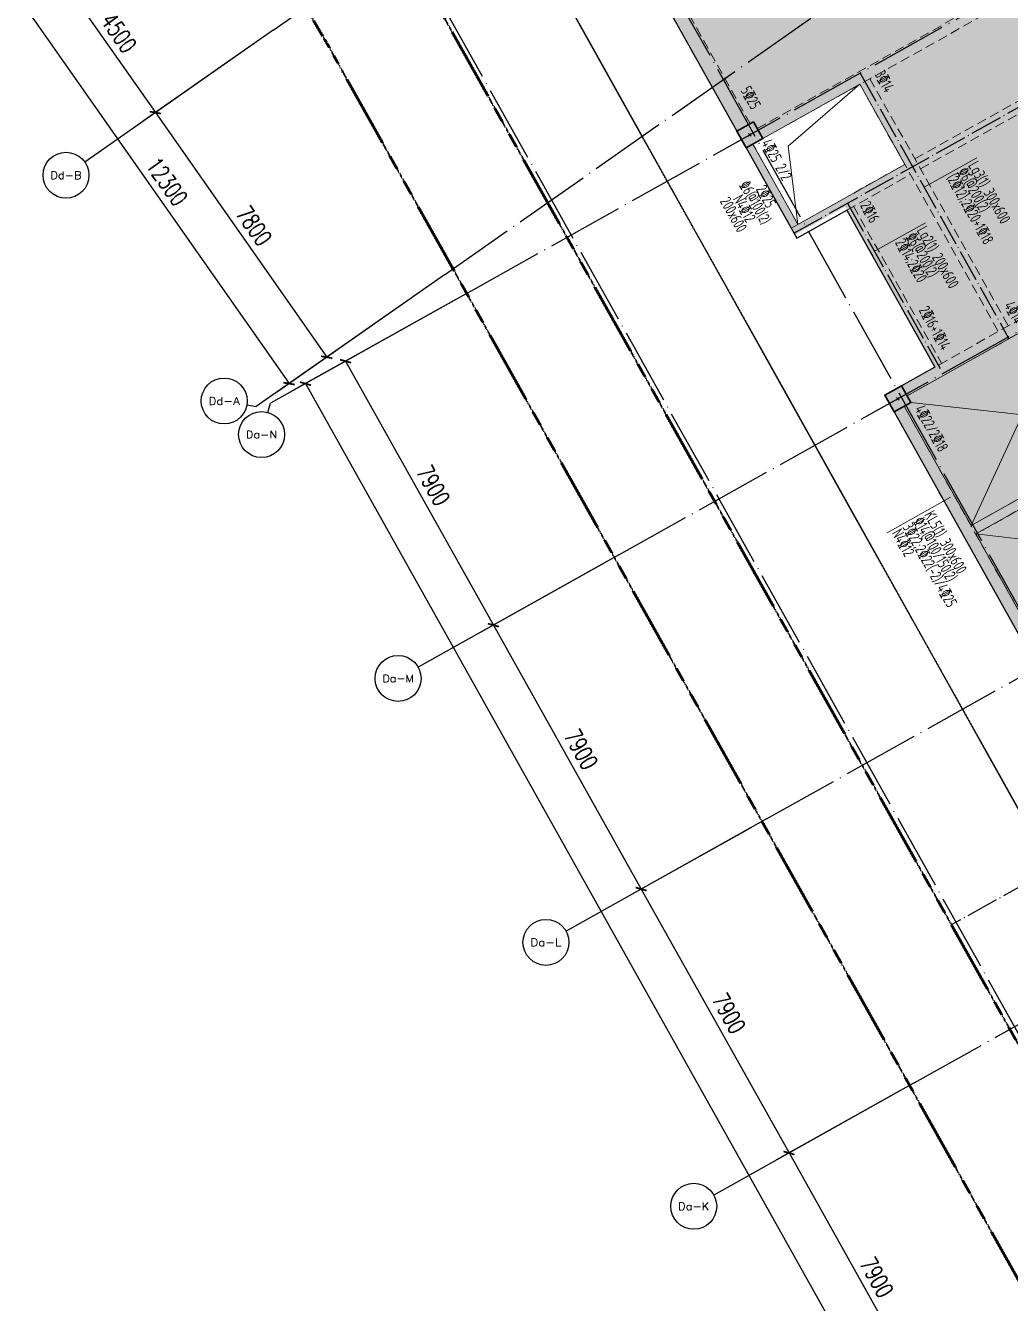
# Model space of a CAD drawing. Header units: millimetres. Extents: x 1089227 to 13101469, y 618865 to 10240562.
# Drawn here: x 3676244 to 3701960, y 4796179 to 4829554 of the extents above; entities that cross this region are included whole.
import ezdxf
from ezdxf.enums import TextEntityAlignment as Align

# ---------------------------------------------------------------- set-up
doc = ezdxf.new("R2010")
doc.units = ezdxf.units.MM
doc.header["$LTSCALE"] = 1000
doc.header["$PDMODE"] = 3
doc.header["$PDSIZE"] = 200
for name, pattern in [('A09-G-CTRL-用地红线+建筑退线_设计区$0$A02-G-MAIN-用地红线+退线_设计区$0$Redline1', [20, 10, -2, 2, -2, 2, -2]), ('A09-G-CTRL-用地红线+建筑退线_设计区$0$Controlline1', [12.8, 8, -1.6, 1.6, -1.6]), ('DOTE', [2.42, 2, -0.2, 0.02, -0.2]), ('GB_DASHDOT3', [1.0675, 0.84, -0.105, 0.0175, -0.105]), ('HIDDEN', [0.375, 0.25, -0.125])]:
    doc.linetypes.add(name, pattern=pattern)
doc.layers.get('0').update_dxf_attribs({"linetype": 'CONTINUOUS'})
doc.layers.get('Defpoints').update_dxf_attribs({"linetype": 'CONTINUOUS'})
for name, color, linetype, lineweight in [('A09-G-CTRL-用地红线+建筑退线_设计区$0$Z-REDL(用地红线)', 10, 'CONTINUOUS', 60), ('A09-G-CTRL-用地红线+建筑退线_设计区$0$Z-REDL-CTRL(建筑控制线)', 40, 'CONTINUOUS', 35), ('S-BEAM-DASH', 4, 'HIDDEN', 0), ('S-COLU', 30, 'CONTINUOUS', 0), ('S-HOLE', 11, 'CONTINUOUS', 0), ('S-SLAB-HATCH', 73, 'CONTINUOUS', 0), ('梁原位标注', 7, 'CONTINUOUS', 18), ('梁名称编号', 2, 'CONTINUOUS', 18), ('梁标注引线', 2, 'CONTINUOUS', 18), ('梁集中标注', 2, 'CONTINUOUS', 18)]:
    doc.layers.add(name, color=color, linetype=linetype, lineweight=lineweight)
for name, color, linetype in [('AXIS', 3, 'CONTINUOUS'), ('AXIS_TEXT', 7, 'CONTINUOUS'), ('C-H', 8, 'CONTINUOUS'), ('DOTE', 1, 'DOTE'), ('S-GRID-DE', 11, 'GB_DASHDOT3'), ('单形心', 4, 'CONTINUOUS'), ('辅助', 7, 'CONTINUOUS'), ('降板范围', 7, 'CONTINUOUS')]:
    doc.layers.add(name, color=color, linetype=linetype)
doc.styles.add('_TCH_AXIS', font='COMPLEX', dxfattribs={"bigfont": 'AllInOneBig.shx'})
doc.styles.add('_TCH_DIM_T3', font='SIMPLEX', dxfattribs={"width": 0.705882, "bigfont": 'AllInOneBig.shx'})
doc.styles.add('COMPLEX', font='COMPLEX', dxfattribs={"bigfont": 'AllInOneBig.shx'})
doc.styles.add('Style 1', font='yjkeng.shx', dxfattribs={"width": 0.7, "height": 300, "bigfont": 'yjkchn.shx'})
doc.dimstyles.new('_TCH_ARCH&&150', dxfattribs={"dimtxt": 446.25, "dimasz": 150, "dimexe": 375, "dimexo": 450, "dimgap": 189.375, "dimtad": 1, "dimdec": 0, "dimzin": 0, "dimdsep": 46, "dimtxsty": '_TCH_DIM_T3', "dimblk": 'ARCHTICK', "dimcen": 0.09, "dimclrt": 7, "dimazin": 2, "dimtfac": 1, "dimtdec": 0, "dimtix": 1, "dimtmove": 2, "dimatfit": 3, "dimfxl": 0, "dimtolj": 1, "dimtzin": 0, "dimarcsym": 0})
doc.dimstyles.new('_TCH_ARCH-100', dxfattribs={"dimscale": 100, "dimtxt": 2.975, "dimasz": 1, "dimexe": 2.5, "dimexo": 3, "dimgap": 1, "dimtad": 1, "dimdec": 0, "dimzin": 0, "dimdsep": 46, "dimtxsty": '_TCH_DIM_T3', "dimblk": 'ARCHTICK', "dimcen": 0.09, "dimclrt": 7, "dimazin": 2, "dimtfac": 1, "dimtdec": 0, "dimtix": 1, "dimtmove": 2, "dimatfit": 3, "dimfxl": 0, "dimtolj": 1, "dimtzin": 0, "dimarcsym": 0})

# ---------------------------------------------------------------- blocks, each defined once
blk = doc.blocks.new('0323最综用地红线')
at = {"layer": 'A09-G-CTRL-用地红线+建筑退线_设计区$0$Z-REDL(用地红线)', "color": 1, "linetype": 'A09-G-CTRL-用地红线+建筑退线_设计区$0$A02-G-MAIN-用地红线+退线_设计区$0$Redline1', "ltscale": 0.0005}
for points in [[(8138696, 3502107), (8115930, 3542824), (8115518, 3543566), (8115083, 3544303), (8114192, 3545772), (8113134, 3547397), (8112184, 3548757), (8111024, 3550345), (8109764, 3551947), (8108980, 3552895), (8108279, 3553719), (8107449, 3554647), (8106876, 3555285), (8107102, 3555445), (8142901, 3580643), (8156927, 3591183), (8157094, 3591770), (8196348, 3620115), (8200699, 3623266), (8228263, 3643169)], [(8140691, 3504687), (8118551, 3544286), (8118121, 3545058), (8117658, 3545843), (8116732, 3547370), (8115621, 3549075), (8114626, 3550500), (8113415, 3552157), (8112100, 3553830), (8111334, 3554756), (8144666, 3578217), (8159537, 3589391), (8159695, 3589947), (8198106, 3617684), (8202457, 3620835), (8229924, 3640668)]]:
    blk.add_lwpolyline(points, dxfattribs=at)
at = {"layer": 'A09-G-CTRL-用地红线+建筑退线_设计区$0$Z-REDL-CTRL(建筑控制线)', "linetype": 'A09-G-CTRL-用地红线+建筑退线_设计区$0$Controlline1', "ltscale": 0.0005, "flags": 128}
blk.add_lwpolyline([(8299567, 3686108), (8326626, 3675265), (8336400, 3687495), (8338983, 3690878), (8341712, 3688883), (8341724, 3688834), (8348492, 3681996), (8336495, 3657264), (8335815, 3655857), (8334921, 3653765), (8334408, 3652495), (8333554, 3650188), (8332762, 3647815), (8332296, 3646270), (8331866, 3644682), (8331460, 3643007), (8331063, 3641145), (8330737, 3639422), (8330293, 3636480), (8330017, 3634043), (8329761, 3630317), (8329732, 3627942), (8329763, 3625708), (8329928, 3622644), (8330113, 3620704), (8330325, 3618642), (8330653, 3615645), (8331572, 3606971), (8333151, 3600656), (8334420, 3595620), (8335099, 3592902), (8332162, 3588340), (8329462, 3587873), (8325135, 3587049), (8322510, 3586515), (8319525, 3585891), (8317926, 3585544), (8316578, 3585249), (8315535, 3585011), (8313300, 3584499), (8310791, 3583894), (8309251, 3583537), (8305740, 3582637), (8303918, 3582156), (8302104, 3581668), (8299703, 3581012), (8297227, 3580315), (8295056, 3579682), (8292998, 3579074), (8290643, 3578358), (8288572, 3577710), (8287591, 3577398), (8286161, 3576940), (8284503, 3576401), (8282624, 3575767), (8281086, 3575247), (8278146, 3574222), (8273894, 3572680), (8272471, 3572149), (8271089, 3571640), (8267888, 3570407), (8264331, 3569000), (8260702, 3567515), (8258549, 3566609), (8254947, 3565066), (8252185, 3563832), (8250834, 3563232), (8249176, 3562470), (8247994, 3561930), (8245505, 3560754), (8242980, 3559544), (8239801, 3558013), (8237959, 3557076), (8235838, 3555996), (8233384, 3554698), (8228450, 3552051), (8226178, 3550787), (8222141, 3548504), (8215629, 3544667), (8213710, 3543497), (8193657, 3531175), (8180322, 3522990), (8166408, 3514440), (8156991, 3508658), (8151138, 3505062), (8142685, 3507267), (8121171, 3545747), (8120724, 3546549), (8120233, 3547383), (8119272, 3548967), (8118108, 3550752), (8117067, 3552244), (8115806, 3553970), (8115672, 3554140), (8146431, 3575790), (8162146, 3587599), (8162295, 3588125), (8199863, 3615253), (8204215, 3618404), (8231584, 3638167), (8260590, 3655826), (8295376, 3680010)], close=True, dxfattribs=at)
blk = doc.blocks.new('_ArchTick')
at = {"color": 0, "linetype": 'ByBlock', "const_width": 0.3}
blk.add_lwpolyline([(-0.71, -0.71), (0.71, 0.71)], dxfattribs=at)
blk = doc.blocks.new('*D45')
at = {"layer": 'AXIS', "color": 0, "lineweight": -2, "transparency": 16777216}
for p, q in [((-1568, 35500), (-4818, 35500)), ((-4568, -1000), (-4568, 35500)), ((-1568, -1000), (-4818, -1000))]:
    blk.add_line(p, q, dxfattribs=at)
at = {"layer": 'Defpoints', "color": 0, "transparency": 16777216}
for p in [(-4568, 35500), (-1268, 35500), (-1268, -1000)]:
    blk.add_point(p, dxfattribs=at)
at = {"layer": 'AXIS', "color": 0, "linetype": 'ByBlock', "lineweight": -2, "transparency": 16777216, "xscale": 100, "yscale": 100, "zscale": 100}
for p, rotation in [((-4568, 35500), 90), ((-4568, -1000), 270)]:
    blk.add_blockref('_ArchTick', p, dxfattribs=dict(at, rotation=rotation))
at = {"layer": 'AXIS', "color": 7, "transparency": 16777216, "insert": (-4817, 17250), "char_height": 297.5, "attachment_point": 5, "rotation": 90, "style": '_TCH_DIM_T3'}
blk.add_mtext('\\A1;36500', dxfattribs=at)
blk = doc.blocks.new('_AXISO')
blk.add_circle((0, 0), 0.5)
at = {"layer": 'AXIS_TEXT', "style": 'COMPLEX', "width": 1.041667}
blk.add_attdef('A', text='', height=0.56, dxfattribs=at).set_placement((-0.25, -0.28), (0.25, -0.28), align=Align.FIT)
blk = doc.blocks.new('*D422')
at = {"layer": 'AXIS', "color": 0, "lineweight": -2, "transparency": 16777216}
for p, q in [((-216696, -2812), (-220950, -5193)), ((-220623, -5010), (-191750, -56577)), ((-187823, -54379), (-192077, -56760))]:
    blk.add_line(p, q, dxfattribs=at)
at = {"layer": 'Defpoints', "color": 0, "transparency": 16777216}
for p in [(-216304, -2592), (-187431, -54159), (-191750, -56577)]:
    blk.add_point(p, dxfattribs=at)
at = {"layer": 'AXIS', "color": 0, "lineweight": -2, "transparency": 16777216, "xscale": 150, "yscale": 150, "zscale": 150}
for p, rotation in [((-220623, -5010), 119.2447278322573), ((-191750, -56577), 299.2447278322574)]:
    blk.add_blockref('_ArchTick', p, dxfattribs=dict(at, rotation=rotation))
at = {"layer": 'AXIS', "color": 7, "transparency": 16777216, "insert": (-205826, -30592), "char_height": 446.2, "attachment_point": 5, "rotation": 299.2447, "style": '_TCH_DIM_T3'}
blk.add_mtext('\\A1;59100', dxfattribs=at)
blk = doc.blocks.new('*D432')
at = {"layer": 'AXIS', "color": 0, "lineweight": -2, "transparency": 16777216}
for p, q in [((-205118, -23491), (-208324, -25286)), ((-207997, -25103), (-204138, -31996)), ((-201258, -30384), (-204465, -32179))]:
    blk.add_line(p, q, dxfattribs=at)
at = {"layer": 'Defpoints', "color": 0, "transparency": 16777216}
for p in [(-204725, -23271), (-200866, -30164), (-204138, -31996)]:
    blk.add_point(p, dxfattribs=at)
at = {"layer": 'AXIS', "color": 0, "lineweight": -2, "transparency": 16777216, "xscale": 150, "yscale": 150, "zscale": 150}
for p, rotation in [((-207997, -25103), 119.2447278322578), ((-204138, -31996), 299.2447278322579)]:
    blk.add_blockref('_ArchTick', p, dxfattribs=dict(at, rotation=rotation))
at = {"layer": 'AXIS', "color": 7, "transparency": 16777216, "insert": (-205707, -28348), "char_height": 446.2, "attachment_point": 5, "rotation": 299.2447, "style": '_TCH_DIM_T3'}
blk.add_mtext('\\A1;7900', dxfattribs=at)
blk = doc.blocks.new('*D433')
at = {"layer": 'AXIS', "color": 0, "lineweight": -2, "transparency": 16777216}
for p, q in [((-208977, -16598), (-212184, -18393)), ((-211857, -18210), (-207997, -25103)), ((-205118, -23491), (-208324, -25286))]:
    blk.add_line(p, q, dxfattribs=at)
at = {"layer": 'Defpoints', "color": 0, "transparency": 16777216}
for p in [(-208585, -16378), (-204725, -23271), (-207997, -25103)]:
    blk.add_point(p, dxfattribs=at)
at = {"layer": 'AXIS', "color": 0, "lineweight": -2, "transparency": 16777216, "xscale": 150, "yscale": 150, "zscale": 150}
for p, rotation in [((-211857, -18210), 119.2447278322562), ((-207997, -25103), 299.2447278322562)]:
    blk.add_blockref('_ArchTick', p, dxfattribs=dict(at, rotation=rotation))
at = {"layer": 'AXIS', "color": 7, "transparency": 16777216, "insert": (-209567, -21455), "char_height": 446.2, "attachment_point": 5, "rotation": 299.2447, "style": '_TCH_DIM_T3'}
blk.add_mtext('\\A1;7900', dxfattribs=at)
blk = doc.blocks.new('*D434')
at = {"layer": 'AXIS', "color": 0, "lineweight": -2, "transparency": 16777216}
for p, q in [((-212837, -9705), (-216043, -11500)), ((-215716, -11317), (-211857, -18210)), ((-208977, -16598), (-212184, -18393))]:
    blk.add_line(p, q, dxfattribs=at)
at = {"layer": 'Defpoints', "color": 0, "transparency": 16777216}
for p in [(-212444, -9485), (-208585, -16378), (-211857, -18210)]:
    blk.add_point(p, dxfattribs=at)
at = {"layer": 'AXIS', "color": 0, "lineweight": -2, "transparency": 16777216, "xscale": 150, "yscale": 150, "zscale": 150}
for p, rotation in [((-215716, -11317), 119.2447278322578), ((-211857, -18210), 299.2447278322579)]:
    blk.add_blockref('_ArchTick', p, dxfattribs=dict(at, rotation=rotation))
at = {"layer": 'AXIS', "color": 7, "transparency": 16777216, "insert": (-213426, -14562), "char_height": 446.2, "attachment_point": 5, "rotation": 299.2447, "style": '_TCH_DIM_T3'}
blk.add_mtext('\\A1;7900', dxfattribs=at)
blk = doc.blocks.new('*D435')
at = {"layer": 'AXIS', "color": 0, "lineweight": -2, "transparency": 16777216}
for p, q in [((-216696, -2812), (-219903, -4607)), ((-219576, -4424), (-215716, -11317)), ((-212837, -9705), (-216043, -11500))]:
    blk.add_line(p, q, dxfattribs=at)
at = {"layer": 'Defpoints', "color": 0, "transparency": 16777216}
for p in [(-216304, -2592), (-212444, -9485), (-215716, -11317)]:
    blk.add_point(p, dxfattribs=at)
at = {"layer": 'AXIS', "color": 0, "lineweight": -2, "transparency": 16777216, "xscale": 150, "yscale": 150, "zscale": 150}
for p, rotation in [((-219576, -4424), 119.2447278322578), ((-215716, -11317), 299.2447278322579)]:
    blk.add_blockref('_ArchTick', p, dxfattribs=dict(at, rotation=rotation))
at = {"layer": 'AXIS', "color": 7, "transparency": 16777216, "insert": (-217286, -7669), "char_height": 446.2, "attachment_point": 5, "rotation": 299.2447, "style": '_TCH_DIM_T3'}
blk.add_mtext('\\A1;7900', dxfattribs=at)
blk = doc.blocks.new('*D467')
at = {"layer": 'AXIS', "color": 0, "lineweight": -2, "transparency": 16777216}
for p, q in [((-224420, 7648), (-228413, 4851)), ((-228105, 5066), (-221050, -5009)), ((-217364, -2427), (-221357, -5224))]:
    blk.add_line(p, q, dxfattribs=at)
at = {"layer": 'Defpoints', "color": 0, "transparency": 16777216}
for p in [(-224051, 7906), (-216995, -2169), (-221050, -5009)]:
    blk.add_point(p, dxfattribs=at)
at = {"layer": 'AXIS', "color": 0, "lineweight": -2, "transparency": 16777216, "xscale": 150, "yscale": 150, "zscale": 150}
for p, rotation in [((-228105, 5066), 125.0053220653171), ((-221050, -5009), 305.0053220653171)]:
    blk.add_blockref('_ArchTick', p, dxfattribs=dict(at, rotation=rotation))
at = {"layer": 'AXIS', "color": 7, "transparency": 16777216, "insert": (-224240, 265), "char_height": 446.2, "attachment_point": 5, "rotation": 305.0053, "style": '_TCH_DIM_T3'}
blk.add_mtext('\\A1;12300', dxfattribs=at)
blk = doc.blocks.new('*D468')
at = {"layer": 'AXIS', "color": 0, "lineweight": -2, "transparency": 16777216}
for p, q in [((-221838, 3962), (-224848, 1853)), ((-224541, 2069), (-220067, -4320)), ((-217364, -2427), (-220374, -4536))]:
    blk.add_line(p, q, dxfattribs=at)
at = {"layer": 'Defpoints', "color": 0, "transparency": 16777216}
for p in [(-221470, 4220), (-216995, -2169), (-220067, -4320)]:
    blk.add_point(p, dxfattribs=at)
at = {"layer": 'AXIS', "color": 0, "lineweight": -2, "transparency": 16777216, "xscale": 150, "yscale": 150, "zscale": 150}
for p, rotation in [((-224541, 2069), 125.0053220653191), ((-220067, -4320), 305.0053220653191)]:
    blk.add_blockref('_ArchTick', p, dxfattribs=dict(at, rotation=rotation))
at = {"layer": 'AXIS', "color": 7, "transparency": 16777216, "insert": (-221966, -889), "char_height": 446.2, "attachment_point": 5, "rotation": 305.0053, "style": '_TCH_DIM_T3'}
blk.add_mtext('\\A1;7800', dxfattribs=at)
blk = doc.blocks.new('*D469')
at = {"layer": 'AXIS', "color": 0, "lineweight": -2, "transparency": 16777216}
for p, q in [((-224420, 7648), (-227430, 5539)), ((-227123, 5755), (-224541, 2069)), ((-221838, 3962), (-224848, 1853))]:
    blk.add_line(p, q, dxfattribs=at)
at = {"layer": 'Defpoints', "color": 0, "transparency": 16777216}
for p in [(-224051, 7906), (-221470, 4220), (-224541, 2069)]:
    blk.add_point(p, dxfattribs=at)
at = {"layer": 'AXIS', "color": 0, "lineweight": -2, "transparency": 16777216, "xscale": 150, "yscale": 150, "zscale": 150}
for p, rotation in [((-227123, 5755), 125.0053220653233), ((-224541, 2069), 305.0053220653233)]:
    blk.add_blockref('_ArchTick', p, dxfattribs=dict(at, rotation=rotation))
at = {"layer": 'AXIS', "color": 7, "transparency": 16777216, "insert": (-225494, 4148), "char_height": 446.2, "attachment_point": 5, "rotation": 305.0053, "style": '_TCH_DIM_T3'}
blk.add_mtext('\\A1;4500', dxfattribs=at)
blk = doc.blocks.new('BANWANG_XINGXIN')
at = {"color": 0}
for points in [[(0.71, 0.71), (-0.71, -0.71)], [(-0.71, 0.71), (0.71, -0.71)]]:
    blk.add_lwpolyline(points, dxfattribs=at)
blk = doc.blocks.new('1F柱网-0808')
at = {"layer": 'S-COLU', "lineweight": 35}
for points in [[(-24109, 54521), (-24545, 54277), (-24301, 53841), (-23864, 54085)], [(-20249, 47628), (-20685, 47384), (-20441, 46948), (-20005, 47192)]]:
    blk.add_lwpolyline(points, close=True, dxfattribs=at)
at = {"layer": '单形心', "xscale": 50, "yscale": 50, "zscale": 50}
for p in [(-24205, 54181), (-20345, 47288)]:
    blk.add_blockref('BANWANG_XINGXIN', p, dxfattribs=at)
blk = doc.blocks.new('2FJGBZ')
at = {"layer": 'C-H'}
h = blk.add_hatch(color=256, dxfattribs=at)
h.dxf.hatch_style = 1
h.paths.add_polyline_path([(-24545, 54276), (-24109, 54518), (-23863, 54083), (-24302, 53838)])
h = blk.add_hatch(color=256, dxfattribs=at)
h.dxf.hatch_style = 1
h.paths.add_polyline_path([(-20685, 47384), (-20250, 47626), (-20004, 47191), (-20443, 46946)])
at = {"layer": 'S-SLAB-HATCH'}
h = blk.add_hatch(dxfattribs=at)
h.set_pattern_fill('松散材料', color=256, scale=200, angle=8)
h.set_pattern_definition([(8.0000004, (-5457252.86, 1932872.46), (133.485347, 397.445483), [0, -375])])
h.paths.add_polyline_path([(-9941, 34947), (-8108, 35973), (-7021, 34031), (-8854, 33005)], flags=16)
h.paths.add_polyline_path([(-5324, 26702), (-3492, 27727), (-2393, 25764), (-4225, 24738)], flags=16)
h.paths.add_polyline_path([(-593, 32496), (-676, 33091), (-924, 33056), (-1230, 35235), (701, 35506), (1091, 32733)], flags=16)
h.paths.add_polyline_path([(9248, 37919), (14299, 38629), (14772, 35262), (9722, 34554)], flags=16)
h.paths.add_polyline_path([(-685, 57224), (-2616, 56953), (-2950, 59330), (-1019, 59601)], flags=17)
h.paths.add_polyline_path([(-1646, 64057), (-2933, 63876), (-3114, 65163), (-1827, 65344)], flags=16)
h.paths.add_polyline_path([(-24126, 53937), (-21332, 55501), (-20160, 53408), (-22952, 51844)], flags=16)
edge = h.paths.add_edge_path()
edge.add_line((8274, 69995), (8191, 70590))
edge.add_line((8191, 70590), (3804, 69973))
edge.add_line((3804, 69973), (2121, 81951))
edge.add_line((2121, 81951), (-4347, 81042))
edge.add_line((-4347, 81042), (-6158, 83583))
edge.add_line((-6158, 83583), (-29732, 67073))
edge.add_line((-29732, 67073), (-29727, 67065))
edge.add_arc((-27730, 64687), 3105, 130.0192, 209.2114)
edge.add_line((-30440, 63171), (-28906, 60430))
edge.add_line((-28906, 60430), (-28209, 60820))
edge.add_line((-28209, 60820), (-23030, 51571))
edge.add_line((-23030, 51571), (-21720, 52305))
edge.add_line((-21720, 52305), (-19375, 48117))
edge.add_line((-19375, 48117), (-20683, 47384))
edge.add_line((-20683, 47384), (-16580, 40054))
edge.add_line((-16580, 40054), (-15271, 40787))
edge.add_line((-15271, 40787), (-13928, 38388))
edge.add_line((-13928, 38388), (-15237, 37655))
edge.add_line((-15237, 37655), (-7004, 22953))
edge.add_line((-7004, 22953), (-2295, 25590))
edge.add_line((-2295, 25590), (192, 21150))
edge.add_line((192, 21150), (9708, 26465))
edge.add_line((9708, 26465), (9462, 26902))
edge.add_line((9462, 26902), (13922, 29398))
edge.add_line((13922, 29398), (14261, 29587))
edge.add_line((14261, 29587), (12238, 32884))
edge.add_line((12238, 32884), (12186, 33190))
edge.add_line((12186, 33190), (11986, 34618))
edge.add_line((11986, 34618), (14806, 35014))
edge.add_line((14806, 35014), (14841, 34766))
edge.add_line((14841, 34766), (15435, 34850))
edge.add_line((15435, 34850), (15296, 35840))
edge.add_line((15296, 35840), (15049, 35805))
edge.add_line((15049, 35805), (14786, 37687))
edge.add_line((14786, 37687), (14735, 37681))
edge.add_line((14735, 37681), (14054, 42533))
edge.add_line((14054, 42533), (15292, 42708))
edge.add_line((15292, 42708), (15390, 42014))
edge.add_line((15390, 42014), (15786, 42070))
edge.add_line((15786, 42070), (15647, 43059))
edge.add_line((15647, 43059), (14012, 42829))
edge.add_line((14012, 42829), (13886, 43721))
edge.add_line((13886, 43721), (13985, 43736))
edge.add_line((13985, 43736), (13889, 44429))
edge.add_line((13889, 44429), (5471, 43245))
edge.add_line((5471, 43245), (5422, 43593))
edge.add_line((5422, 43593), (2748, 43216))
edge.add_line((2748, 43216), (1399, 52821))
edge.add_line((1399, 52821), (1744, 52870))
edge.add_line((1744, 52870), (1737, 52919))
edge.add_line((1737, 52919), (2332, 53003))
edge.add_line((2332, 53003), (2338, 52953))
edge.add_line((2338, 52953), (3676, 53141))
edge.add_line((3676, 53141), (3627, 53490))
edge.add_line((3627, 53490), (2735, 53363))
edge.add_line((2735, 53363), (2179, 57324))
edge.add_line((2179, 57324), (-346, 56969))
edge.add_line((-346, 56969), (-388, 57266))
edge.add_line((-388, 57266), (-685, 57224))
edge.add_line((-685, 57224), (-1450, 62671))
edge.add_line((-1450, 62671), (-1154, 62713))
edge.add_line((-1154, 62713), (-1975, 68555))
edge.add_line((-1975, 68555), (8274, 69995))
h.paths.add_polyline_path([(-14963, 37579), (-12696, 38848), (-11523, 36754), (-13791, 35485)], flags=16)
at = {"layer": 'S-BEAM-DASH'}
for p, q in [((-24196, 54472), (-30591, 65894)), ((-23030, 51571), (-30758, 65374)), ((-24011, 54345), (-17641, 57912)), ((-23864, 54084), (-17495, 57650)), ((-21332, 55501), (-17718, 49046)), ((-21071, 55648), (-17456, 49192)), ((-19898, 53554), (-16235, 55605)), ((-19752, 53292), (-16088, 55344)), ((-22954, 51843), (-24126, 53938)), ((-23128, 51746), (-20160, 53408)), ((-22982, 51484), (-20013, 53146)), ((-21671, 52218), (-19375, 48117)), ((-21497, 52315), (-19201, 48215)), ((-20249, 47628), (-13878, 51195)), ((-20103, 47366), (-13733, 50933)), ((-18431, 43975), (-10583, 48369)), ((-10397, 48187), (-18309, 43757)), ((-16580, 40054), (-20685, 47384)), ((-20178, 47095), (-16563, 40638))]:
    blk.add_line(p, q, dxfattribs=at)
at = {"layer": 'S-GRID-DE'}
for p, q in [((-21324, 55794), (-17440, 48857)), ((-23055, 51615), (-16031, 55548)), ((-21657, 52397), (-19239, 48078))]:
    blk.add_line(p, q, dxfattribs=at)
at = {"layer": 'S-HOLE'}
for p, q in [((-18431, 43975), (-15739, 49810)), ((-20004, 47193), (-13895, 46515)), ((-11928, 43003), (-18309, 43757))]:
    blk.add_line(p, q, dxfattribs=at)
for points in [[(-22954, 51843), (-20160, 53408), (-21332, 55501), (-24126, 53937), (-22952, 51844)], [(-22954, 51843), (-23204, 53881), (-21333, 55502)], [(-18431, 43975), (-13894, 46515), (-15739, 49810), (-20101, 47367), (-20004, 47193), (-20179, 47095), (-18431, 43975)], [(-16563, 40638), (-18309, 43757), (-13772, 46297), (-11929, 43002), (-16290, 40560), (-16388, 40736), (-16563, 40638)]]:
    blk.add_lwpolyline(points, dxfattribs=at)
at = {"layer": '降板范围'}
blk.add_lwpolyline([(-6158, 83583), (-29732, 67073), (-29727, 67065, 0.359996), (-30440, 63171), (-28906, 60430), (-28208, 60821), (-22982, 51484), (-21671, 52218), (-19375, 48117), (-20683, 47384), (-16582, 40054)], format="xyb", dxfattribs=at)
blk.add_blockref('1F柱网-0808', (0, 0))
blk = doc.blocks.new('52+', base_point=(0, -1000))
at = {"layer": 'AXIS'}
dim = blk.add_aligned_dim(p1=(-1268, -1000), p2=(-1268, 35500), distance=3300, dimstyle='_TCH_ARCH-100', dxfattribs=at)
dim.commit()
dim.dimension.update_dxf_attribs({"geometry": '*D45', "text_midpoint": (-4816.8, 17250)})
blk = doc.blocks.new('塔楼轴网260428')
at = {"layer": '辅助', "rotation": 8.00000038206086}
blk.add_blockref('52+', (-192268.4, -21666.4), dxfattribs=at)
blk = doc.blocks.new('裙房轴网260428')
at = {"layer": 'AXIS'}
for p, q in [((-221469.5, 4219.8), (-226384.1, 777.9)), ((-216995, -2169.2), (-221909.6, -5611.1)), ((-216303.5, -2591.8), (-221538.8, -5523.1)), ((-222154.4, -5568), (-221909.6, -5611.1)), ((-221606.2, -5762.3), (-221538.8, -5523.1)), ((-212444, -9484.9), (-217679.3, -12416.1)), ((-208584.6, -16378), (-213819.8, -19309.2)), ((-204725.1, -23271), (-209960.3, -26202.3))]:
    blk.add_line(p, q, dxfattribs=at)
at = {"layer": 'DOTE', "color": 16, "linetype": 'DOTE'}
for p, q in [((-221469.5, 4219.8), (-44175.6, 128386.9)), ((-216995, -2169.2), (-151549, 43665.7)), ((-216955.8, 15869.5), (-177126.5, -55266.1)), ((-221711.1, 13207), (-181881.9, -57928.6)), ((-216303.5, -2591.8), (-196756.1, 8352.9)), ((-212444, -9484.9), (-192896.7, 1459.8)), ((-208584.6, -16378), (-189037.2, -5433.3)), ((-204725.1, -23271), (-185177.7, -12326.4))]:
    blk.add_line(p, q, dxfattribs=at)
at = {"layer": 'AXIS'}
ref = blk.add_blockref('_AXISO', (-226875.6, 433.7), dxfattribs=dict(at, xscale=1200, yscale=1200, zscale=1200))
ref.add_attrib('A', 'Dd-B', dxfattribs={"layer": 'AXIS_TEXT', "height": 199.26, "style": '_TCH_AXIS'}).set_placement((-227283.6, 334), (-226467.6, 334), align=Align.FIT)
ref = blk.add_blockref('_AXISO', (-222745.3, -5463.8), dxfattribs=dict(at, xscale=1200, yscale=1200, zscale=1200))
ref.add_attrib('A', 'Dd-A', dxfattribs={"layer": 'AXIS_TEXT', "height": 197.1, "style": '_TCH_AXIS'}).set_placement((-223153.5, -5562.4), (-222337, -5562.4), align=Align.FIT)
ref = blk.add_blockref('_AXISO', (-221769.2, -6339.7), dxfattribs=dict(at, xscale=1200, yscale=1200, zscale=1200))
ref.add_attrib('A', 'Da-N', dxfattribs={"layer": 'AXIS_TEXT', "height": 197.1, "style": '_TCH_AXIS'}).set_placement((-222177.4, -6438.3), (-221360.9, -6438.3), align=Align.FIT)
ref = blk.add_blockref('_AXISO', (-218202.8, -12709.3), dxfattribs=dict(at, xscale=1200, yscale=1200, zscale=1200))
ref.add_attrib('A', 'Da-M', dxfattribs={"layer": 'AXIS_TEXT', "height": 192.91, "style": '_TCH_AXIS'}).set_placement((-218611.6, -12805.7), (-217794, -12805.7), align=Align.FIT)
ref = blk.add_blockref('_AXISO', (-214343.3, -19602.3), dxfattribs=dict(at, xscale=1200, yscale=1200, zscale=1200))
ref.add_attrib('A', 'Da-L', dxfattribs={"layer": 'AXIS_TEXT', "height": 206.04, "style": '_TCH_AXIS'}).set_placement((-214750.5, -19705.4), (-213936.2, -19705.4), align=Align.FIT)
ref = blk.add_blockref('_AXISO', (-210483.9, -26495.4), dxfattribs=dict(at, xscale=1200, yscale=1200, zscale=1200))
ref.add_attrib('A', 'Da-K', dxfattribs={"layer": 'AXIS_TEXT', "height": 197.1, "style": '_TCH_AXIS'}).set_placement((-210892.1, -26594), (-210075.6, -26594), align=Align.FIT)
for p1, p2, distance, picture, middle in [((-224051, 7905.7), (-216995, -2169.2), -4950, '*D467', (-224239.7, 265.3)), ((-224051, 7905.7), (-221469.5, 4219.8), -3750, '*D469', (-225494, 4148.2)), ((-221469.5, 4219.8), (-216995, -2169.2), -3750, '*D468', (-221966, -889.3)), ((-216303.5, -2591.8), (-187430.7, -54159), -4950, '*D422', (-205826.3, -30592.2)), ((-216303.5, -2591.8), (-212444, -9484.9), -3750, '*D435', (-217285.9, -7668.9)), ((-212444, -9484.9), (-208584.6, -16378), -3750, '*D434', (-213426.4, -14561.9)), ((-208584.6, -16378), (-204725.1, -23271), -3750, '*D433', (-209566.9, -21455)), ((-204725.1, -23271), (-200865.6, -30164.1), -3750, '*D432', (-205707.5, -28348.1))]:
    dim = blk.add_aligned_dim(p1=p1, p2=p2, distance=distance, dimstyle='_TCH_ARCH&&150', dxfattribs=at)
    dim.commit()
    dim.dimension.update_dxf_attribs({"geometry": picture, "text_midpoint": middle})
blk = doc.blocks.new('04地块地下轴网260428')
for name in ['裙房轴网260428', '塔楼轴网260428']:
    blk.add_blockref(name, (0, 0))

msp = doc.modelspace()

# ---------------------------------------------------------------- linework, layer by layer
at = {"layer": 'S-GRID-DE'}
msp.add_line((3707172.341, 4809845.896), (3700416.71, 4806063.377), dxfattribs=at)
at = {"layer": '梁标注引线', "color": 3, "lineweight": 18}
for p, q in [((3699708.498, 4825330.177), (3701081.072, 4826098.69)), ((3698410.034, 4823657.774), (3699738.981, 4824401.859))]:
    msp.add_line(p, q, dxfattribs=at)
at = {"layer": '梁标注引线', "color": 6, "lineweight": 18}
msp.add_line((3700395.843, 4817232.657), (3698739.694, 4816305.368), dxfattribs=at)

# ---------------------------------------------------------------- block references
for name, p in [('2FJGBZ', (3719362.209, 4772518.421)), ('0323最综用地红线', (-4431405.957, 1285525.343)), ('04地块地下轴网260428', (3904175.334, 4825211.796))]:
    msp.add_blockref(name, p)

# ---------------------------------------------------------------- texts
at = {"layer": '梁原位标注', "style": 'Style 1', "width": 0.7}
for s, p in [('3%%13314', (3698323.594, 4828233.488)), ('4%%13325 2/2', (3695366.33, 4826440.597)), ('2%%13316', (3697946.783, 4824812.651)), ('4%%13322/2%%13318', (3699371.542, 4819491.925))]:
    msp.add_text(s, height=300, rotation=-60.7552703, dxfattribs=at).set_placement(p, align=Align.BOTTOM_LEFT)
for s, p in [('5%%13325', (3695121.382, 4827287.461)), ('4%%13314', (3701987.468, 4821689.757)), ('2%%13316+1%%13314', (3700079.664, 4821003.297))]:
    msp.add_text(s, height=300, rotation=-60.7552703, dxfattribs=at).set_placement(p, align=Align.BOTTOM_RIGHT)
for s, p in [('%%1326@100(2)', (3695429.144, 4825008.153)), ('2%%13325', (3695712.72, 4825166.929)), ('200x600', (3694861.993, 4824690.601)), ('N4%%13312', (3695145.568, 4824849.377))]:
    msp.add_text(s, height=300, rotation=-60.7552703, dxfattribs=at).set_placement(p, align=Align.TOP_CENTER)
at = {"layer": '梁名称编号', "color": 3, "style": 'Style 1', "width": 0.7}
for s, p in [('Lg3(1) 300x600', (3701110.385, 4826046.337)), ('Lg2(1) 200x600', (3699768.293, 4824349.507))]:
    msp.add_text(s, height=300, rotation=-60.7552703, dxfattribs=at).set_placement(p, align=Align.TOP_LEFT)
at = {"layer": '梁名称编号', "color": 6, "style": 'Style 1', "width": 0.7}
msp.add_text('KL5(1) 300x600', height=300, rotation=-60.7552703, dxfattribs=at).set_placement((3699619.734, 4816729.343), align=Align.BOTTOM_LEFT)
at = {"layer": '梁集中标注', "color": 3, "style": 'Style 1', "width": 0.7}
for s, p in [('(2%%13312);2%%13320+1%%13318', (3700543.233, 4825728.786)), ('%%1326@200(2)', (3700826.809, 4825887.562)), ('2%%13314;2%%13320', (3699201.142, 4824031.955)), ('%%1326@200(2)', (3699484.717, 4824190.731))]:
    msp.add_text(s, height=300, rotation=-60.7552703, dxfattribs=at).set_placement(p, align=Align.TOP_LEFT)
at = {"layer": '梁集中标注', "color": 6, "style": 'Style 1', "width": 0.7}
for s, p in [('3%%13322;2%%13322(-2)/4%%13325', (3699052.582, 4816411.792)), ('%%13214@100/150(2)', (3699336.158, 4816570.568)), ('N4%%13312', (3698769.006, 4816253.016))]:
    msp.add_text(s, height=300, rotation=-60.7552703, dxfattribs=at).set_placement(p, align=Align.BOTTOM_LEFT)

doc.saveas('drawing.dxf')
